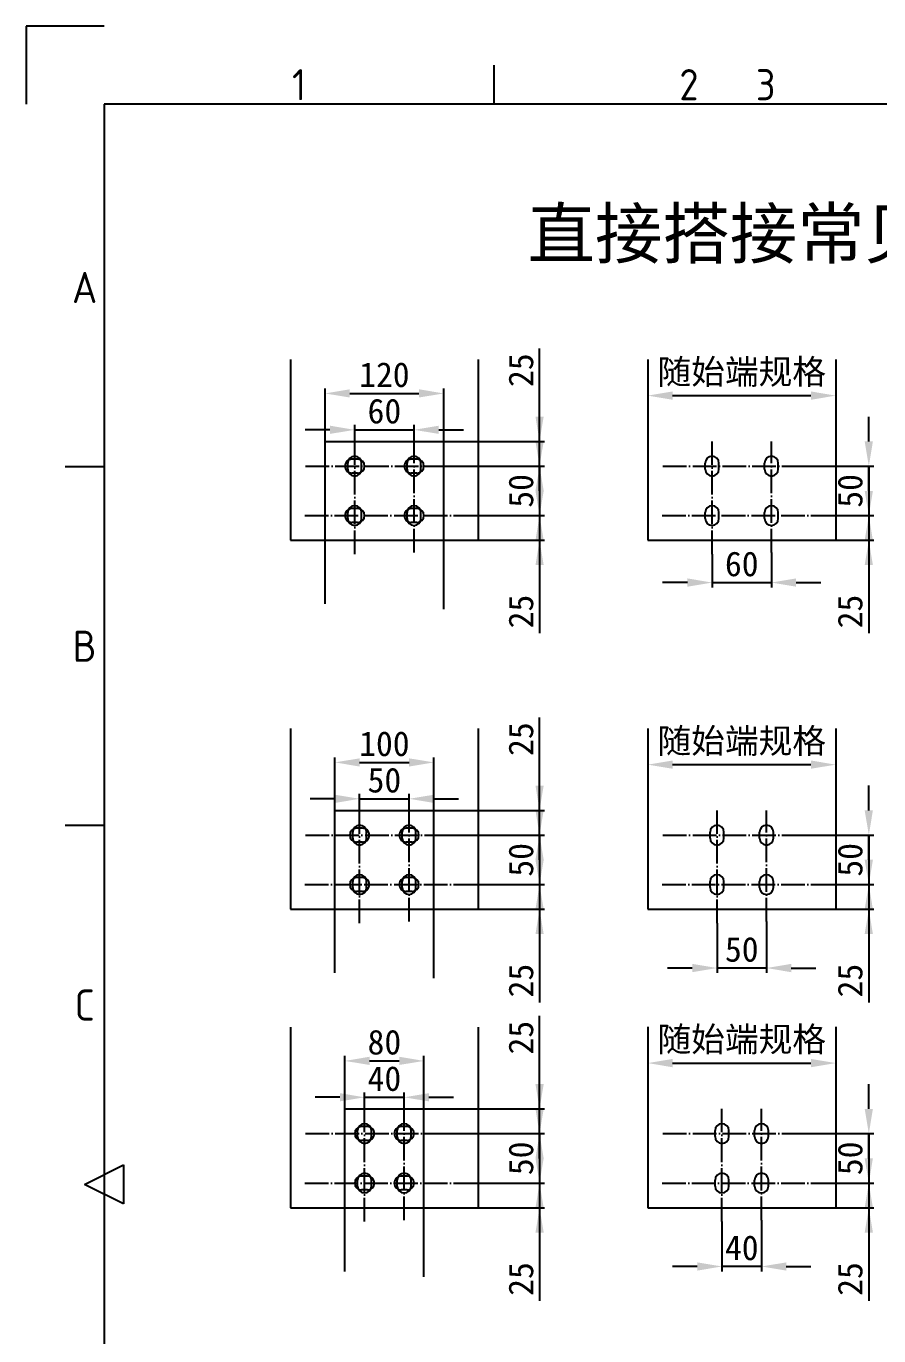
# Model space of a CAD drawing. Header units: millimetres. Extents: x 577122 to 1170950, y -59727 to -57385.
# Drawn here: x 584550 to 585412, y -58709 to -57385 of the extents above; entities that cross this region are included whole.
import ezdxf
from ezdxf.enums import TextEntityAlignment as Align

# ---------------------------------------------------------------- set-up
doc = ezdxf.new("R2010")
doc.units = ezdxf.units.MM
doc.linetypes.add('ACAD_ISO04W100', pattern=[30, 24, -3, 0, -3])
for name, color, linetype in [('01', 7, 'Continuous'), ('FRAME050', 6, 'Continuous'), ('FRAME070', 5, 'Continuous'), ('FRAME200', 8, 'Continuous')]:
    doc.layers.add(name, color=color, linetype=linetype)
doc.styles.add('ISOCP', font='isocp.shx')
doc.styles.get("Standard").update_dxf_attribs({"font": ''})
doc.styles.get('Standard').set_extended_font_data('NSimSun')
doc.dimstyles.new('ISO-25', dxfattribs={"dimtxt": 2.5, "dimasz": 2.5, "dimexe": 1.25, "dimexo": 0.625, "dimtad": 1, "dimtxsty": 'Standard', "dimcen": 2.5, "dimadec": 0, "dimazin": 0, "dimtfac": 1, "dimtmove": 0, "dimatfit": 3, "dimfxl": 1, "dimarcsym": 0})

# ---------------------------------------------------------------- blocks, each defined once
blk = doc.blocks.new('*D320')
at = {"layer": '01', "color": 0, "lineweight": -2}
for p, q in [((584851.9, -57804.5), (584851.9, -57751)), ((584971.9, -57804.5), (584971.9, -57751)), ((584876.9, -57756), (584946.9, -57756))]:
    blk.add_line(p, q, dxfattribs=at)
at = {"layer": '01', "color": 0}
for points in [[(584876.9, -57751.8), (584876.9, -57760.1), (584851.9, -57756)], [(584946.9, -57751.8), (584946.9, -57760.1), (584971.9, -57756)]]:
    blk.add_solid(points, dxfattribs=at)
at = {"layer": 'Defpoints', "color": 0}
for p in [(584971.9, -57756), (584851.9, -57804.5), (584971.9, -57804.5)]:
    blk.add_point(p, dxfattribs=at)
at = {"layer": '01', "color": 0, "insert": (584911.9, -57737.2), "char_height": 25, "attachment_point": 5}
blk.add_mtext('120', dxfattribs=at)
blk = doc.blocks.new('*D321')
at = {"layer": '01', "color": 0, "lineweight": -2}
for p, q in [((584881.9, -57804.5), (584881.9, -57787.8)), ((584941.9, -57804.5), (584941.9, -57787.8)), ((584856.9, -57792.8), (584831.9, -57792.8)), ((584881.9, -57792.8), (584941.9, -57792.8)), ((584966.9, -57792.8), (584991.9, -57792.8))]:
    blk.add_line(p, q, dxfattribs=at)
at = {"layer": '01', "color": 0}
for points in [[(584856.9, -57788.6), (584856.9, -57796.9), (584881.9, -57792.8)], [(584966.9, -57788.6), (584966.9, -57796.9), (584941.9, -57792.8)]]:
    blk.add_solid(points, dxfattribs=at)
at = {"layer": 'Defpoints', "color": 0}
for p in [(584881.9, -57804.5), (584941.9, -57792.8), (584941.9, -57804.5)]:
    blk.add_point(p, dxfattribs=at)
at = {"layer": '01', "color": 0, "insert": (584911.9, -57774), "char_height": 25, "attachment_point": 5}
blk.add_mtext('60', dxfattribs=at)
blk = doc.blocks.new('*D322')
at = {"layer": '01', "color": 0, "lineweight": -2}
for p, q in [((585068.8, -57779.5), (585068.8, -57710.4)), ((584971.9, -57804.5), (585073.8, -57804.5)), ((585068.8, -57829.5), (585068.8, -57804.5)), ((584990.9, -57829.5), (585073.8, -57829.5)), ((585068.8, -57854.5), (585068.8, -57879.5))]:
    blk.add_line(p, q, dxfattribs=at)
at = {"layer": '01', "color": 0}
for points in [[(585064.7, -57779.5), (585073, -57779.5), (585068.8, -57804.5)], [(585064.7, -57854.5), (585073, -57854.5), (585068.8, -57829.5)]]:
    blk.add_solid(points, dxfattribs=at)
at = {"layer": 'Defpoints', "color": 0}
for p in [(584971.9, -57804.5), (584990.9, -57829.5), (585068.8, -57829.5)]:
    blk.add_point(p, dxfattribs=at)
at = {"layer": '01', "color": 0, "insert": (585050.1, -57732.5), "char_height": 25, "attachment_point": 5, "rotation": 90}
blk.add_mtext('25', dxfattribs=at)
blk = doc.blocks.new('*D323')
at = {"layer": '01', "color": 0, "lineweight": -2}
for p, q in [((585068.8, -57804.5), (585068.8, -57779.5)), ((584971.9, -57829.5), (585073.8, -57829.5)), ((585068.8, -57829.5), (585068.8, -57879.5)), ((584988.2, -57879.5), (585073.8, -57879.5)), ((585068.8, -57904.5), (585068.8, -57929.5))]:
    blk.add_line(p, q, dxfattribs=at)
at = {"layer": '01', "color": 0}
for points in [[(585064.7, -57804.5), (585073, -57804.5), (585068.8, -57829.5)], [(585064.7, -57904.5), (585073, -57904.5), (585068.8, -57879.5)]]:
    blk.add_solid(points, dxfattribs=at)
at = {"layer": 'Defpoints', "color": 0}
for p in [(584971.9, -57829.5), (584988.2, -57879.5), (585068.8, -57879.5)]:
    blk.add_point(p, dxfattribs=at)
at = {"layer": '01', "color": 0, "insert": (585050.1, -57854.5), "char_height": 25, "attachment_point": 5, "rotation": 90}
blk.add_mtext('50', dxfattribs=at)
blk = doc.blocks.new('*D324')
at = {"layer": '01', "color": 0, "lineweight": -2}
for p, q in [((585401.8, -57804.5), (585401.8, -57779.5)), ((585333.3, -57829.5), (585406.8, -57829.5)), ((585401.8, -57829.5), (585401.8, -57879.5)), ((585349.7, -57879.5), (585406.8, -57879.5)), ((585401.8, -57904.5), (585401.8, -57929.5))]:
    blk.add_line(p, q, dxfattribs=at)
at = {"layer": '01', "color": 0}
for points in [[(585397.6, -57804.5), (585405.9, -57804.5), (585401.8, -57829.5)], [(585397.6, -57904.5), (585405.9, -57904.5), (585401.8, -57879.5)]]:
    blk.add_solid(points, dxfattribs=at)
at = {"layer": 'Defpoints', "color": 0}
for p in [(585333.3, -57829.5), (585349.7, -57879.5), (585401.8, -57879.5)]:
    blk.add_point(p, dxfattribs=at)
at = {"layer": '01', "color": 0, "insert": (585383, -57854.5), "char_height": 25, "attachment_point": 5, "rotation": 90}
blk.add_mtext('50', dxfattribs=at)
blk = doc.blocks.new('*D329')
at = {"layer": '01', "color": 0, "lineweight": -2}
for p, q in [((585068.8, -57854.5), (585068.8, -57829.5)), ((585006.9, -57879.5), (585073.8, -57879.5)), ((585068.8, -57879.5), (585068.8, -57904.5)), ((585006.9, -57904.5), (585073.8, -57904.5)), ((585068.8, -57929.5), (585068.8, -57998.5))]:
    blk.add_line(p, q, dxfattribs=at)
at = {"layer": '01', "color": 0}
for points in [[(585064.7, -57854.5), (585073, -57854.5), (585068.8, -57879.5)], [(585064.7, -57929.5), (585073, -57929.5), (585068.8, -57904.5)]]:
    blk.add_solid(points, dxfattribs=at)
at = {"layer": 'Defpoints', "color": 0}
for p in [(585006.9, -57879.5), (585006.9, -57904.5), (585068.8, -57904.5)]:
    blk.add_point(p, dxfattribs=at)
at = {"layer": '01', "color": 0, "insert": (585050.1, -57976.5), "char_height": 25, "attachment_point": 5, "rotation": 90}
blk.add_mtext('25', dxfattribs=at)
blk = doc.blocks.new('*D330')
at = {"layer": '01', "color": 0, "lineweight": -2}
for p, q in [((585178.3, -57721.7), (585178.3, -57763.2)), ((585368.3, -57721.7), (585368.3, -57763.2)), ((585203.3, -57758.2), (585343.3, -57758.2))]:
    blk.add_line(p, q, dxfattribs=at)
at = {"layer": '01', "color": 0}
for points in [[(585203.3, -57754), (585203.3, -57762.4), (585178.3, -57758.2)], [(585343.3, -57754), (585343.3, -57762.4), (585368.3, -57758.2)]]:
    blk.add_solid(points, dxfattribs=at)
at = {"layer": 'Defpoints', "color": 0}
for p in [(585178.3, -57721.7), (585368.3, -57721.7), (585368.3, -57758.2)]:
    blk.add_point(p, dxfattribs=at)
at = {"layer": '01', "color": 0, "insert": (585273.3, -57735.5), "char_height": 25, "attachment_point": 5}
blk.add_mtext('随始端规格', dxfattribs=at)
blk = doc.blocks.new('*D331')
at = {"layer": '01', "color": 0, "lineweight": -2}
for p, q in [((585401.8, -57854.5), (585401.8, -57829.5)), ((585368.3, -57879.5), (585406.8, -57879.5)), ((585401.8, -57879.5), (585401.8, -57904.5)), ((585368.3, -57904.5), (585406.8, -57904.5)), ((585401.8, -57929.5), (585401.8, -57998.5))]:
    blk.add_line(p, q, dxfattribs=at)
at = {"layer": '01', "color": 0}
for points in [[(585397.6, -57854.5), (585405.9, -57854.5), (585401.8, -57879.5)], [(585397.6, -57929.5), (585405.9, -57929.5), (585401.8, -57904.5)]]:
    blk.add_solid(points, dxfattribs=at)
at = {"layer": 'Defpoints', "color": 0}
for p in [(585368.3, -57879.5), (585368.3, -57904.5), (585401.8, -57904.5)]:
    blk.add_point(p, dxfattribs=at)
at = {"layer": '01', "color": 0, "insert": (585383, -57976.5), "char_height": 25, "attachment_point": 5, "rotation": 90}
blk.add_mtext('25', dxfattribs=at)
blk = doc.blocks.new('*D332')
at = {"layer": '01', "color": 0, "lineweight": -2}
for p, q in [((585243.3, -57918.4), (585243.3, -57952.2)), ((585303.3, -57916.9), (585303.3, -57952.2)), ((585218.3, -57947.2), (585193.3, -57947.2)), ((585243.3, -57947.2), (585303.3, -57947.2)), ((585328.3, -57947.2), (585353.3, -57947.2))]:
    blk.add_line(p, q, dxfattribs=at)
at = {"layer": '01', "color": 0}
for points in [[(585218.3, -57943), (585218.3, -57951.4), (585243.3, -57947.2)], [(585328.3, -57943), (585328.3, -57951.4), (585303.3, -57947.2)]]:
    blk.add_solid(points, dxfattribs=at)
at = {"layer": 'Defpoints', "color": 0}
for p in [(585243.3, -57918.4), (585303.3, -57916.9), (585303.3, -57947.2)]:
    blk.add_point(p, dxfattribs=at)
at = {"layer": '01', "color": 0, "insert": (585273.3, -57928.5), "char_height": 25, "attachment_point": 5}
blk.add_mtext('60', dxfattribs=at)
blk = doc.blocks.new('*D334')
at = {"layer": '01', "color": 0, "lineweight": -2}
for p, q in [((584861.9, -58177.5), (584861.9, -58124)), ((584886.9, -58129), (584936.9, -58129)), ((584961.9, -58177.5), (584961.9, -58124))]:
    blk.add_line(p, q, dxfattribs=at)
at = {"layer": '01', "color": 0}
for points in [[(584886.9, -58124.9), (584886.9, -58133.2), (584861.9, -58129)], [(584936.9, -58124.9), (584936.9, -58133.2), (584961.9, -58129)]]:
    blk.add_solid(points, dxfattribs=at)
at = {"layer": 'Defpoints', "color": 0}
for p in [(584961.9, -58129), (584861.9, -58177.5), (584961.9, -58177.5)]:
    blk.add_point(p, dxfattribs=at)
at = {"layer": '01', "color": 0, "insert": (584911.9, -58110.3), "char_height": 25, "attachment_point": 5}
blk.add_mtext('100', dxfattribs=at)
blk = doc.blocks.new('*D335')
at = {"layer": '01', "color": 0, "lineweight": -2}
for p, q in [((584886.9, -58177.5), (584886.9, -58160.8)), ((584936.9, -58177.5), (584936.9, -58160.8)), ((584861.9, -58165.8), (584836.9, -58165.8)), ((584886.9, -58165.8), (584936.9, -58165.8)), ((584961.9, -58165.8), (584986.9, -58165.8))]:
    blk.add_line(p, q, dxfattribs=at)
at = {"layer": '01', "color": 0}
for points in [[(584861.9, -58161.7), (584861.9, -58170), (584886.9, -58165.8)], [(584961.9, -58161.7), (584961.9, -58170), (584936.9, -58165.8)]]:
    blk.add_solid(points, dxfattribs=at)
at = {"layer": 'Defpoints', "color": 0}
for p in [(584936.9, -58165.8), (584886.9, -58177.5), (584936.9, -58177.5)]:
    blk.add_point(p, dxfattribs=at)
at = {"layer": '01', "color": 0, "insert": (584911.9, -58147.1), "char_height": 25, "attachment_point": 5}
blk.add_mtext('50', dxfattribs=at)
blk = doc.blocks.new('*D336')
at = {"layer": '01', "color": 0, "lineweight": -2}
for p, q in [((585068.8, -58152.5), (585068.8, -58083.5)), ((584971.9, -58177.5), (585073.8, -58177.5)), ((585068.8, -58202.5), (585068.8, -58177.5)), ((584990.9, -58202.5), (585073.8, -58202.5)), ((585068.8, -58227.5), (585068.8, -58252.5))]:
    blk.add_line(p, q, dxfattribs=at)
at = {"layer": '01', "color": 0}
for points in [[(585064.7, -58152.5), (585073, -58152.5), (585068.8, -58177.5)], [(585064.7, -58227.5), (585073, -58227.5), (585068.8, -58202.5)]]:
    blk.add_solid(points, dxfattribs=at)
at = {"layer": 'Defpoints', "color": 0}
for p in [(584971.9, -58177.5), (584990.9, -58202.5), (585068.8, -58202.5)]:
    blk.add_point(p, dxfattribs=at)
at = {"layer": '01', "color": 0, "insert": (585050.1, -58105.5), "char_height": 25, "attachment_point": 5, "rotation": 90}
blk.add_mtext('25', dxfattribs=at)
blk = doc.blocks.new('*D337')
at = {"layer": '01', "color": 0, "lineweight": -2}
for p, q in [((585068.8, -58177.5), (585068.8, -58152.5)), ((584961.9, -58202.5), (585073.8, -58202.5)), ((585068.8, -58202.5), (585068.8, -58252.5)), ((584988.2, -58252.5), (585073.8, -58252.5)), ((585068.8, -58277.5), (585068.8, -58302.5))]:
    blk.add_line(p, q, dxfattribs=at)
at = {"layer": '01', "color": 0}
for points in [[(585064.7, -58177.5), (585073, -58177.5), (585068.8, -58202.5)], [(585064.7, -58277.5), (585073, -58277.5), (585068.8, -58252.5)]]:
    blk.add_solid(points, dxfattribs=at)
at = {"layer": 'Defpoints', "color": 0}
for p in [(584961.9, -58202.5), (584988.2, -58252.5), (585068.8, -58252.5)]:
    blk.add_point(p, dxfattribs=at)
at = {"layer": '01', "color": 0, "insert": (585050.1, -58227.5), "char_height": 25, "attachment_point": 5, "rotation": 90}
blk.add_mtext('50', dxfattribs=at)
blk = doc.blocks.new('*D338')
at = {"layer": '01', "color": 0, "lineweight": -2}
for p, q in [((585068.8, -58227.5), (585068.8, -58202.5)), ((585006.9, -58252.5), (585073.8, -58252.5)), ((585068.8, -58252.5), (585068.8, -58277.5)), ((585006.9, -58277.5), (585073.8, -58277.5)), ((585068.8, -58302.5), (585068.8, -58371.6))]:
    blk.add_line(p, q, dxfattribs=at)
at = {"layer": '01', "color": 0}
for points in [[(585064.7, -58227.5), (585073, -58227.5), (585068.8, -58252.5)], [(585064.7, -58302.5), (585073, -58302.5), (585068.8, -58277.5)]]:
    blk.add_solid(points, dxfattribs=at)
at = {"layer": 'Defpoints', "color": 0}
for p in [(585006.9, -58252.5), (585006.9, -58277.5), (585068.8, -58277.5)]:
    blk.add_point(p, dxfattribs=at)
at = {"layer": '01', "color": 0, "insert": (585050.1, -58349.6), "char_height": 25, "attachment_point": 5, "rotation": 90}
blk.add_mtext('25', dxfattribs=at)
blk = doc.blocks.new('*D339')
at = {"layer": '01', "color": 0, "lineweight": -2}
for p, q in [((585401.8, -58177.5), (585401.8, -58152.5)), ((585323.3, -58202.5), (585406.8, -58202.5)), ((585401.8, -58202.5), (585401.8, -58252.5)), ((585349.7, -58252.5), (585406.8, -58252.5)), ((585401.8, -58277.5), (585401.8, -58302.5))]:
    blk.add_line(p, q, dxfattribs=at)
at = {"layer": '01', "color": 0}
for points in [[(585397.6, -58177.5), (585405.9, -58177.5), (585401.8, -58202.5)], [(585397.6, -58277.5), (585405.9, -58277.5), (585401.8, -58252.5)]]:
    blk.add_solid(points, dxfattribs=at)
at = {"layer": 'Defpoints', "color": 0}
for p in [(585323.3, -58202.5), (585349.7, -58252.5), (585401.8, -58252.5)]:
    blk.add_point(p, dxfattribs=at)
at = {"layer": '01', "color": 0, "insert": (585383, -58227.5), "char_height": 25, "attachment_point": 5, "rotation": 90}
blk.add_mtext('50', dxfattribs=at)
blk = doc.blocks.new('*D340')
at = {"layer": '01', "color": 0, "lineweight": -2}
for p, q in [((585401.8, -58227.5), (585401.8, -58202.5)), ((585368.3, -58252.5), (585406.8, -58252.5)), ((585401.8, -58252.5), (585401.8, -58277.5)), ((585368.3, -58277.5), (585406.8, -58277.5)), ((585401.8, -58302.5), (585401.8, -58371.6))]:
    blk.add_line(p, q, dxfattribs=at)
at = {"layer": '01', "color": 0}
for points in [[(585397.6, -58227.5), (585405.9, -58227.5), (585401.8, -58252.5)], [(585397.6, -58302.5), (585405.9, -58302.5), (585401.8, -58277.5)]]:
    blk.add_solid(points, dxfattribs=at)
at = {"layer": 'Defpoints', "color": 0}
for p in [(585368.3, -58252.5), (585368.3, -58277.5), (585401.8, -58277.5)]:
    blk.add_point(p, dxfattribs=at)
at = {"layer": '01', "color": 0, "insert": (585383, -58349.6), "char_height": 25, "attachment_point": 5, "rotation": 90}
blk.add_mtext('25', dxfattribs=at)
blk = doc.blocks.new('*D345')
at = {"layer": '01', "color": 0, "lineweight": -2}
for p, q in [((585248.3, -58291.5), (585248.3, -58341.9)), ((585298.3, -58290), (585298.3, -58341.9)), ((585223.3, -58336.9), (585198.3, -58336.9)), ((585298.3, -58336.9), (585248.3, -58336.9)), ((585323.3, -58336.9), (585348.3, -58336.9))]:
    blk.add_line(p, q, dxfattribs=at)
at = {"layer": '01', "color": 0}
for points in [[(585223.3, -58332.7), (585223.3, -58341.1), (585248.3, -58336.9)], [(585323.3, -58332.7), (585323.3, -58341.1), (585298.3, -58336.9)]]:
    blk.add_solid(points, dxfattribs=at)
at = {"layer": 'Defpoints', "color": 0}
for p in [(585248.3, -58291.5), (585298.3, -58290), (585248.3, -58336.9)]:
    blk.add_point(p, dxfattribs=at)
at = {"layer": '01', "color": 0, "insert": (585273.3, -58318.2), "char_height": 25, "attachment_point": 5}
blk.add_mtext('50', dxfattribs=at)
blk = doc.blocks.new('*D346')
at = {"layer": '01', "color": 0, "lineweight": -2}
for p, q in [((585178.3, -58094.8), (585178.3, -58136.3)), ((585368.3, -58094.8), (585368.3, -58136.3)), ((585203.3, -58131.3), (585343.3, -58131.3))]:
    blk.add_line(p, q, dxfattribs=at)
at = {"layer": '01', "color": 0}
for points in [[(585203.3, -58127.1), (585203.3, -58135.4), (585178.3, -58131.3)], [(585343.3, -58127.1), (585343.3, -58135.4), (585368.3, -58131.3)]]:
    blk.add_solid(points, dxfattribs=at)
at = {"layer": 'Defpoints', "color": 0}
for p in [(585178.3, -58094.8), (585368.3, -58094.8), (585368.3, -58131.3)]:
    blk.add_point(p, dxfattribs=at)
at = {"layer": '01', "color": 0, "insert": (585273.3, -58108.6), "char_height": 25, "attachment_point": 5}
blk.add_mtext('随始端规格', dxfattribs=at)
blk = doc.blocks.new('*D349')
at = {"layer": '01', "color": 0, "lineweight": -2}
for p, q in [((584871.9, -58479.3), (584871.9, -58425.8)), ((584951.9, -58479.3), (584951.9, -58425.8)), ((584896.9, -58430.8), (584926.9, -58430.8))]:
    blk.add_line(p, q, dxfattribs=at)
at = {"layer": '01', "color": 0}
for points in [[(584896.9, -58426.6), (584896.9, -58434.9), (584871.9, -58430.8)], [(584926.9, -58426.6), (584926.9, -58434.9), (584951.9, -58430.8)]]:
    blk.add_solid(points, dxfattribs=at)
at = {"layer": 'Defpoints', "color": 0}
for p in [(584951.9, -58430.8), (584871.9, -58479.3), (584951.9, -58479.3)]:
    blk.add_point(p, dxfattribs=at)
at = {"layer": '01', "color": 0, "insert": (584911.9, -58412), "char_height": 25, "attachment_point": 5}
blk.add_mtext('80', dxfattribs=at)
blk = doc.blocks.new('*D350')
at = {"layer": '01', "color": 0, "lineweight": -2}
for p, q in [((584866.9, -58467.6), (584841.9, -58467.6)), ((584891.9, -58479.3), (584891.9, -58462.6)), ((584891.9, -58467.6), (584931.9, -58467.6)), ((584931.9, -58479.3), (584931.9, -58462.6)), ((584956.9, -58467.6), (584981.9, -58467.6))]:
    blk.add_line(p, q, dxfattribs=at)
at = {"layer": '01', "color": 0}
for points in [[(584866.9, -58463.4), (584866.9, -58471.7), (584891.9, -58467.6)], [(584956.9, -58463.4), (584956.9, -58471.7), (584931.9, -58467.6)]]:
    blk.add_solid(points, dxfattribs=at)
at = {"layer": 'Defpoints', "color": 0}
for p in [(584931.9, -58467.6), (584891.9, -58479.3), (584931.9, -58479.3)]:
    blk.add_point(p, dxfattribs=at)
at = {"layer": '01', "color": 0, "insert": (584911.9, -58448.8), "char_height": 25, "attachment_point": 5}
blk.add_mtext('40', dxfattribs=at)
blk = doc.blocks.new('*D351')
at = {"layer": '01', "color": 0, "lineweight": -2}
for p, q in [((585068.8, -58454.3), (585068.8, -58385.2)), ((584971.9, -58479.3), (585073.8, -58479.3)), ((585068.8, -58504.3), (585068.8, -58479.3)), ((584990.9, -58504.3), (585073.8, -58504.3)), ((585068.8, -58529.3), (585068.8, -58554.3))]:
    blk.add_line(p, q, dxfattribs=at)
at = {"layer": '01', "color": 0}
for points in [[(585064.7, -58454.3), (585073, -58454.3), (585068.8, -58479.3)], [(585064.7, -58529.3), (585073, -58529.3), (585068.8, -58504.3)]]:
    blk.add_solid(points, dxfattribs=at)
at = {"layer": 'Defpoints', "color": 0}
for p in [(584971.9, -58479.3), (584990.9, -58504.3), (585068.8, -58504.3)]:
    blk.add_point(p, dxfattribs=at)
at = {"layer": '01', "color": 0, "insert": (585050.1, -58407.3), "char_height": 25, "attachment_point": 5, "rotation": 90}
blk.add_mtext('25', dxfattribs=at)
blk = doc.blocks.new('*D352')
at = {"layer": '01', "color": 0, "lineweight": -2}
for p, q in [((585068.8, -58479.3), (585068.8, -58454.3)), ((584951.9, -58504.3), (585073.8, -58504.3)), ((585068.8, -58504.3), (585068.8, -58554.3)), ((584988.2, -58554.3), (585073.8, -58554.3)), ((585068.8, -58579.3), (585068.8, -58604.3))]:
    blk.add_line(p, q, dxfattribs=at)
at = {"layer": '01', "color": 0}
for points in [[(585064.7, -58479.3), (585073, -58479.3), (585068.8, -58504.3)], [(585064.7, -58579.3), (585073, -58579.3), (585068.8, -58554.3)]]:
    blk.add_solid(points, dxfattribs=at)
at = {"layer": 'Defpoints', "color": 0}
for p in [(584951.9, -58504.3), (584988.2, -58554.3), (585068.8, -58554.3)]:
    blk.add_point(p, dxfattribs=at)
at = {"layer": '01', "color": 0, "insert": (585050.1, -58529.3), "char_height": 25, "attachment_point": 5, "rotation": 90}
blk.add_mtext('50', dxfattribs=at)
blk = doc.blocks.new('*D353')
at = {"layer": '01', "color": 0, "lineweight": -2}
for p, q in [((585068.8, -58529.3), (585068.8, -58504.3)), ((585006.9, -58554.3), (585073.8, -58554.3)), ((585068.8, -58554.3), (585068.8, -58579.3)), ((585006.9, -58579.3), (585073.8, -58579.3)), ((585068.8, -58604.3), (585068.8, -58673.3))]:
    blk.add_line(p, q, dxfattribs=at)
at = {"layer": '01', "color": 0}
for points in [[(585064.7, -58529.3), (585073, -58529.3), (585068.8, -58554.3)], [(585064.7, -58604.3), (585073, -58604.3), (585068.8, -58579.3)]]:
    blk.add_solid(points, dxfattribs=at)
at = {"layer": 'Defpoints', "color": 0}
for p in [(585006.9, -58554.3), (585006.9, -58579.3), (585068.8, -58579.3)]:
    blk.add_point(p, dxfattribs=at)
at = {"layer": '01', "color": 0, "insert": (585050.1, -58651.3), "char_height": 25, "attachment_point": 5, "rotation": 90}
blk.add_mtext('25', dxfattribs=at)
blk = doc.blocks.new('*D354')
at = {"layer": '01', "color": 0, "lineweight": -2}
for p, q in [((585401.8, -58479.3), (585401.8, -58454.3)), ((585323.3, -58504.3), (585406.8, -58504.3)), ((585401.8, -58504.3), (585401.8, -58554.3)), ((585349.7, -58554.3), (585406.8, -58554.3)), ((585401.8, -58579.3), (585401.8, -58604.3))]:
    blk.add_line(p, q, dxfattribs=at)
at = {"layer": '01', "color": 0}
for points in [[(585397.6, -58479.3), (585405.9, -58479.3), (585401.8, -58504.3)], [(585397.6, -58579.3), (585405.9, -58579.3), (585401.8, -58554.3)]]:
    blk.add_solid(points, dxfattribs=at)
at = {"layer": 'Defpoints', "color": 0}
for p in [(585323.3, -58504.3), (585349.7, -58554.3), (585401.8, -58554.3)]:
    blk.add_point(p, dxfattribs=at)
at = {"layer": '01', "color": 0, "insert": (585383, -58529.3), "char_height": 25, "attachment_point": 5, "rotation": 90}
blk.add_mtext('50', dxfattribs=at)
blk = doc.blocks.new('*D355')
at = {"layer": '01', "color": 0, "lineweight": -2}
for p, q in [((585401.8, -58529.3), (585401.8, -58504.3)), ((585368.3, -58554.3), (585406.8, -58554.3)), ((585401.8, -58554.3), (585401.8, -58579.3)), ((585368.3, -58579.3), (585406.8, -58579.3)), ((585401.8, -58604.3), (585401.8, -58673.3))]:
    blk.add_line(p, q, dxfattribs=at)
at = {"layer": '01', "color": 0}
for points in [[(585397.6, -58529.3), (585405.9, -58529.3), (585401.8, -58554.3)], [(585397.6, -58604.3), (585405.9, -58604.3), (585401.8, -58579.3)]]:
    blk.add_solid(points, dxfattribs=at)
at = {"layer": 'Defpoints', "color": 0}
for p in [(585368.3, -58554.3), (585368.3, -58579.3), (585401.8, -58579.3)]:
    blk.add_point(p, dxfattribs=at)
at = {"layer": '01', "color": 0, "insert": (585383, -58651.3), "char_height": 25, "attachment_point": 5, "rotation": 90}
blk.add_mtext('25', dxfattribs=at)
blk = doc.blocks.new('*D348')
at = {"layer": '01', "color": 0, "lineweight": -2}
for p, q in [((585253.3, -58593.2), (585253.3, -58643.6)), ((585293.3, -58591.8), (585293.3, -58643.6)), ((585228.3, -58638.6), (585203.3, -58638.6)), ((585293.3, -58638.6), (585253.3, -58638.6)), ((585318.3, -58638.6), (585343.3, -58638.6))]:
    blk.add_line(p, q, dxfattribs=at)
at = {"layer": '01', "color": 0}
for points in [[(585228.3, -58634.5), (585228.3, -58642.8), (585253.3, -58638.6)], [(585318.3, -58634.5), (585318.3, -58642.8), (585293.3, -58638.6)]]:
    blk.add_solid(points, dxfattribs=at)
at = {"layer": 'Defpoints', "color": 0}
for p in [(585253.3, -58593.2), (585293.3, -58591.8), (585253.3, -58638.6)]:
    blk.add_point(p, dxfattribs=at)
at = {"layer": '01', "color": 0, "insert": (585273.3, -58619.9), "char_height": 25, "attachment_point": 5}
blk.add_mtext('40', dxfattribs=at)
blk = doc.blocks.new('*D347')
at = {"layer": '01', "color": 0, "lineweight": -2}
for p, q in [((585178.3, -58396.5), (585178.3, -58438)), ((585368.3, -58396.5), (585368.3, -58438)), ((585203.3, -58433), (585343.3, -58433))]:
    blk.add_line(p, q, dxfattribs=at)
at = {"layer": '01', "color": 0}
for points in [[(585203.3, -58428.8), (585203.3, -58437.2), (585178.3, -58433)], [(585343.3, -58428.8), (585343.3, -58437.2), (585368.3, -58433)]]:
    blk.add_solid(points, dxfattribs=at)
at = {"layer": 'Defpoints', "color": 0}
for p in [(585178.3, -58396.5), (585368.3, -58396.5), (585368.3, -58433)]:
    blk.add_point(p, dxfattribs=at)
at = {"layer": '01', "color": 0, "insert": (585273.3, -58410.3), "char_height": 25, "attachment_point": 5}
blk.add_mtext('随始端规格', dxfattribs=at)

msp = doc.modelspace()

# ---------------------------------------------------------------- linework, layer by layer
at = {"layer": '01', "color": 4}
for p, q in [((584816.86489, -57721.74295), (584816.86489, -57904.46521)), ((585006.86489, -57721.74295), (585006.86489, -57904.46521)), ((585178.27544, -57721.74295), (585178.27544, -57904.46521)), ((585368.27544, -57721.74295), (585368.27544, -57904.46521)), ((584851.86489, -57968.82347), (584851.86489, -57804.46521)), ((584851.86489, -57804.46521), (584971.86489, -57804.46521)), ((584971.86489, -57974.17503), (584971.86489, -57804.46521)), ((584874.86489, -57832.46521), (584874.86489, -57826.46521)), ((584884.86489, -57822.46521), (584878.86489, -57822.46521)), ((584888.86489, -57832.46521), (584888.86489, -57826.46521)), ((584934.86489, -57832.46521), (584934.86489, -57826.46521)), ((584944.86489, -57822.46521), (584938.86489, -57822.46521)), ((584948.86489, -57832.46521), (584948.86489, -57826.46521)), ((585236.27544, -57832.46521), (585236.27544, -57826.46521)), ((585250.27544, -57832.46521), (585250.27544, -57826.46521)), ((585296.27544, -57832.46521), (585296.27544, -57826.46521)), ((585310.27544, -57832.46521), (585310.27544, -57826.46521)), ((584884.86489, -57836.46521), (584878.86489, -57836.46521)), ((584944.86489, -57836.46521), (584938.86489, -57836.46521)), ((584874.86489, -57882.46521), (584874.86489, -57876.46521)), ((584884.86489, -57872.46521), (584878.86489, -57872.46521)), ((584888.86489, -57882.46521), (584888.86489, -57876.46521)), ((584934.86489, -57882.46521), (584934.86489, -57876.46521)), ((584944.86489, -57872.46521), (584938.86489, -57872.46521)), ((584948.86489, -57882.46521), (584948.86489, -57876.46521)), ((585236.27544, -57882.46521), (585236.27544, -57876.46521)), ((585250.27544, -57882.46521), (585250.27544, -57876.46521)), ((585296.27544, -57882.46521), (585296.27544, -57876.46521)), ((585310.27544, -57882.46521), (585310.27544, -57876.46521)), ((584884.86489, -57886.46521), (584878.86489, -57886.46521)), ((584944.86489, -57886.46521), (584938.86489, -57886.46521)), ((584816.86489, -57904.46521), (585006.86489, -57904.46521)), ((585178.27544, -57904.46521), (585368.27544, -57904.46521)), ((584816.86489, -58094.81682), (584816.86489, -58277.53908)), ((585006.86489, -58094.81682), (585006.86489, -58277.53908)), ((585178.27544, -58094.81682), (585178.27544, -58277.53908)), ((585368.27544, -58094.81682), (585368.27544, -58277.53908)), ((584861.86489, -58177.53908), (584971.86489, -58177.53908)), ((584861.86489, -58341.89734), (584861.86489, -58177.53908)), ((584961.86489, -58347.2489), (584961.86489, -58177.53908)), ((584879.86489, -58205.53908), (584879.86489, -58199.53908)), ((584889.86489, -58195.53908), (584883.86489, -58195.53908)), ((584893.86489, -58205.53908), (584893.86489, -58199.53908)), ((584929.86489, -58205.53908), (584929.86489, -58199.53908)), ((584939.86489, -58195.53908), (584933.86489, -58195.53908)), ((584943.86489, -58205.53908), (584943.86489, -58199.53908)), ((585241.27544, -58205.53908), (585241.27544, -58199.53908)), ((585255.27544, -58205.53908), (585255.27544, -58199.53908)), ((585291.27544, -58205.53908), (585291.27544, -58199.53908)), ((585305.27544, -58205.53908), (585305.27544, -58199.53908)), ((584889.86489, -58209.53908), (584883.86489, -58209.53908)), ((584939.86489, -58209.53908), (584933.86489, -58209.53908)), ((584879.86489, -58255.53908), (584879.86489, -58249.53908)), ((584889.86489, -58245.53908), (584883.86489, -58245.53908)), ((584893.86489, -58255.53908), (584893.86489, -58249.53908)), ((584929.86489, -58255.53908), (584929.86489, -58249.53908)), ((584939.86489, -58245.53908), (584933.86489, -58245.53908)), ((584943.86489, -58255.53908), (584943.86489, -58249.53908)), ((585241.27544, -58255.53908), (585241.27544, -58249.53908)), ((585255.27544, -58255.53908), (585255.27544, -58249.53908)), ((585291.27544, -58255.53908), (585291.27544, -58249.53908)), ((585305.27544, -58255.53908), (585305.27544, -58249.53908)), ((584889.86489, -58259.53908), (584883.86489, -58259.53908)), ((584939.86489, -58259.53908), (584933.86489, -58259.53908)), ((584816.86489, -58277.53908), (585006.86489, -58277.53908)), ((585178.27544, -58277.53908), (585368.27544, -58277.53908)), ((584816.86489, -58396.54948), (584816.86489, -58579.27175)), ((585006.86489, -58396.54948), (585006.86489, -58579.27175)), ((585178.27544, -58396.54948), (585178.27544, -58579.27175)), ((585368.27544, -58396.54948), (585368.27544, -58579.27175)), ((584871.86489, -58479.27175), (584971.86489, -58479.27175)), ((584871.86489, -58643.63001), (584871.86489, -58479.27175)), ((584951.86489, -58648.98157), (584951.86489, -58479.27175)), ((584884.86489, -58507.27175), (584884.86489, -58501.27175)), ((584894.86489, -58497.27175), (584888.86489, -58497.27175)), ((584898.86489, -58507.27175), (584898.86489, -58501.27175)), ((584924.86489, -58507.27175), (584924.86489, -58501.27175)), ((584934.86489, -58497.27175), (584928.86489, -58497.27175)), ((584938.86489, -58507.27175), (584938.86489, -58501.27175)), ((585246.27544, -58507.27175), (585246.27544, -58501.27175)), ((585260.27544, -58507.27175), (585260.27544, -58501.27175)), ((585286.27544, -58507.27175), (585286.27544, -58501.27175)), ((585300.27544, -58507.27175), (585300.27544, -58501.27175)), ((584894.86489, -58511.27175), (584888.86489, -58511.27175)), ((584934.86489, -58511.27175), (584928.86489, -58511.27175)), ((584884.86489, -58557.27175), (584884.86489, -58551.27175)), ((584894.86489, -58547.27175), (584888.86489, -58547.27175)), ((584898.86489, -58557.27175), (584898.86489, -58551.27175)), ((584924.86489, -58557.27175), (584924.86489, -58551.27175)), ((584934.86489, -58547.27175), (584928.86489, -58547.27175)), ((584938.86489, -58557.27175), (584938.86489, -58551.27175)), ((585246.27544, -58557.27175), (585246.27544, -58551.27175)), ((585260.27544, -58557.27175), (585260.27544, -58551.27175)), ((585286.27544, -58557.27175), (585286.27544, -58551.27175)), ((585300.27544, -58557.27175), (585300.27544, -58551.27175)), ((584894.86489, -58561.27175), (584888.86489, -58561.27175)), ((584934.86489, -58561.27175), (584928.86489, -58561.27175)), ((584816.86489, -58579.27175), (585006.86489, -58579.27175)), ((585178.27544, -58579.27175), (585368.27544, -58579.27175))]:
    msp.add_line(p, q, dxfattribs=at)
at = {"layer": '01', "color": 4, "linetype": 'ACAD_ISO04W100'}
for p, q in [((584881.86489, -57918.41839), (584881.86489, -57804.46521)), ((584941.86489, -57916.94461), (584941.86489, -57804.46521)), ((585243.27544, -57918.41839), (585243.27544, -57804.46521)), ((585303.27544, -57916.94461), (585303.27544, -57804.46521)), ((584832.14085, -57829.46521), (584990.85921, -57829.46521)), ((585193.55141, -57829.46521), (585352.26977, -57829.46521)), ((584831.32849, -57879.46521), (584988.24253, -57879.46521)), ((585192.73905, -57879.46521), (585349.65308, -57879.46521)), ((584886.86489, -58291.49226), (584886.86489, -58177.53908)), ((584936.86489, -58290.01848), (584936.86489, -58177.53908)), ((585248.27544, -58291.49226), (585248.27544, -58177.53908)), ((585298.27544, -58290.01848), (585298.27544, -58177.53908)), ((584832.14085, -58202.53908), (584990.85921, -58202.53908)), ((585193.55141, -58202.53908), (585352.26977, -58202.53908)), ((584831.32849, -58252.53908), (584988.24253, -58252.53908)), ((585192.73905, -58252.53908), (585349.65308, -58252.53908)), ((584891.86489, -58593.22493), (584891.86489, -58479.27175)), ((584931.86489, -58591.75115), (584931.86489, -58479.27175)), ((585253.27544, -58593.22493), (585253.27544, -58479.27175)), ((585293.27544, -58591.75115), (585293.27544, -58479.27175)), ((584832.14085, -58504.27175), (584990.85921, -58504.27175)), ((585193.55141, -58504.27175), (585352.26977, -58504.27175)), ((584831.32849, -58554.27175), (584988.24253, -58554.27175)), ((585192.73905, -58554.27175), (585349.65308, -58554.27175))]:
    msp.add_line(p, q, dxfattribs=at)
at = {"layer": '01', "color": 4}
for centre, start, end in [((584878.86489, -57829.46521), 90, 270), ((584881.86489, -57826.46521), 0, 180), ((584884.86489, -57829.46521), 270, 90), ((584938.86489, -57829.46521), 90, 270), ((584941.86489, -57826.46521), 0, 180), ((584944.86489, -57829.46521), 270, 90), ((585243.27544, -57826.46521), 0, 180), ((585303.27544, -57826.46521), 0, 180), ((584881.86489, -57832.46521), 180, 0), ((584941.86489, -57832.46521), 180, 0), ((585243.27544, -57832.46521), 180, 0), ((585303.27544, -57832.46521), 180, 0), ((584881.86489, -57876.46521), 0, 180), ((584941.86489, -57876.46521), 0, 180), ((585243.27544, -57876.46521), 0, 180), ((585303.27544, -57876.46521), 0, 180), ((584878.86489, -57879.46521), 90, 270), ((584881.86489, -57882.46521), 180, 0), ((584884.86489, -57879.46521), 270, 90), ((584938.86489, -57879.46521), 90, 270), ((584941.86489, -57882.46521), 180, 0), ((584944.86489, -57879.46521), 270, 90), ((585243.27544, -57882.46521), 180, 0), ((585303.27544, -57882.46521), 180, 0), ((584883.86489, -58202.53908), 90, 270), ((584886.86489, -58199.53908), 0, 180), ((584889.86489, -58202.53908), 270, 90), ((584933.86489, -58202.53908), 90, 270), ((584936.86489, -58199.53908), 0, 180), ((584939.86489, -58202.53908), 270, 90), ((585248.27544, -58199.53908), 0, 180), ((585298.27544, -58199.53908), 0, 180), ((584886.86489, -58205.53908), 180, 0), ((584936.86489, -58205.53908), 180, 0), ((585248.27544, -58205.53908), 180, 0), ((585298.27544, -58205.53908), 180, 0), ((584886.86489, -58249.53908), 0, 180), ((584936.86489, -58249.53908), 0, 180), ((585248.27544, -58249.53908), 0, 180), ((585298.27544, -58249.53908), 0, 180), ((584883.86489, -58252.53908), 90, 270), ((584886.86489, -58255.53908), 180, 0), ((584889.86489, -58252.53908), 270, 90), ((584933.86489, -58252.53908), 90, 270), ((584936.86489, -58255.53908), 180, 0), ((584939.86489, -58252.53908), 270, 90), ((585248.27544, -58255.53908), 180, 0), ((585298.27544, -58255.53908), 180, 0), ((584888.86489, -58504.27175), 90, 270), ((584891.86489, -58501.27175), 0, 180), ((584891.86489, -58507.27175), 180, 0), ((584894.86489, -58504.27175), 270, 90), ((584928.86489, -58504.27175), 90, 270), ((584931.86489, -58501.27175), 0, 180), ((584931.86489, -58507.27175), 180, 0), ((584934.86489, -58504.27175), 270, 90), ((585253.27544, -58501.27175), 0, 180), ((585253.27544, -58507.27175), 180, 0), ((585293.27544, -58501.27175), 0, 180), ((585293.27544, -58507.27175), 180, 0), ((584891.86489, -58551.27175), 0, 180), ((584931.86489, -58551.27175), 0, 180), ((585253.27544, -58551.27175), 0, 180), ((585293.27544, -58551.27175), 0, 180), ((584888.86489, -58554.27175), 90, 270), ((584891.86489, -58557.27175), 180, 0), ((584894.86489, -58554.27175), 270, 90), ((584928.86489, -58554.27175), 90, 270), ((584931.86489, -58557.27175), 180, 0), ((584934.86489, -58554.27175), 270, 90), ((585253.27544, -58557.27175), 180, 0), ((585293.27544, -58557.27175), 180, 0)]:
    msp.add_arc(centre, 7, start, end, dxfattribs=at)
at = {"layer": 'FRAME050'}
for p, q in [((585022.76918, -57463.56646), (585022.76918, -57424.14214)), ((584628.52598, -57830.21264), (584589.10166, -57830.21264)), ((584628.52598, -58192.91638), (584589.10166, -58192.91638)), ((584608.81382, -58555.62013), (584648.23814, -58535.90797)), ((584648.23814, -58535.90797), (584648.23814, -58575.33229)), ((584648.23814, -58575.33229), (584608.81382, -58555.62013))]:
    msp.add_line(p, q, dxfattribs=at)
at = {"layer": 'FRAME070'}
for p, q in [((584628.52598, -57463.56646), (584628.52598, -59647.67379)), ((587642.93074, -57463.56646), (584628.52598, -57463.56646))]:
    msp.add_line(p, q, dxfattribs=at)
at = {"layer": 'FRAME200'}
for p, q in [((584549.67734, -57384.71782), (584549.67734, -57463.56646)), ((584628.52598, -57384.71782), (584549.67734, -57384.71782))]:
    msp.add_line(p, q, dxfattribs=at)

# ---------------------------------------------------------------- texts
at = {"layer": '01', "color": 4}
msp.add_text('直接搭接常见形式', height=50, dxfattribs=at).set_placement((585056.59685, -57619.27202))
at = {"layer": 'FRAME050', "style": 'ISOCP'}
for s, p in [('1', (584825.64758, -57443.8543)), ('2', (585219.89078, -57443.8543)), ('3', (585297.46731, -57443.8543)), ('A', (584608.81382, -57648.86077)), ('B', (584608.81382, -58011.56451)), ('C', (584608.81382, -58374.26825))]:
    msp.add_text(s, height=31.53946, dxfattribs=at).set_placement(p, align=Align.MIDDLE)

# ---------------------------------------------------------------- dimensions: what is measured, and where the dimension line sits
at = {"layer": '01', "color": 4}
for base, p1, p2, picture, middle in [((585068.84719, -57829.46521), (584971.86489, -57804.46521), (584990.85921, -57829.46521), '*D322', (585068.84719, -57732.45132)), ((585068.84719, -58202.53908), (584971.86489, -58177.53908), (584990.85921, -58202.53908), '*D336', (585068.84719, -58105.52519)), ((585068.84719, -58504.27175), (584971.86489, -58479.27175), (584990.85921, -58504.27175), '*D351', (585068.84719, -58407.25786))]:
    dim = msp.add_linear_dim(base=base, p1=p1, p2=p2, angle=90, dimstyle='ISO-25', override={"dimscale": 10, "dimexe": 0.5, "dimexo": 0, "dimfxl": 200}, dxfattribs=at)
    dim.commit()
    dim.dimension.update_dxf_attribs({"geometry": picture, "text_midpoint": middle, "dimtype": 160})
for base, p1, p2, picture, middle in [((584971.86489, -57755.95779), (584851.86489, -57804.46521), (584971.86489, -57804.46521), '*D320', (584911.86489, -57737.20779)), ((584941.86489, -57792.77528), (584881.86489, -57804.46521), (584941.86489, -57804.46521), '*D321', (584911.86489, -57774.02528)), ((585303.27544, -57947.21023), (585243.27544, -57918.41839), (585303.27544, -57916.94461), '*D332', (585273.27544, -57928.46023)), ((584961.86489, -58129.03166), (584861.86489, -58177.53908), (584961.86489, -58177.53908), '*D334', (584911.86489, -58110.28166)), ((584936.86489, -58165.84914), (584886.86489, -58177.53908), (584936.86489, -58177.53908), '*D335', (584911.86489, -58147.09914)), ((585248.27544, -58336.90638), (585298.27544, -58290.01848), (585248.27544, -58291.49226), '*D345', (585273.27544, -58318.15638)), ((584951.86489, -58430.76433), (584871.86489, -58479.27175), (584951.86489, -58479.27175), '*D349', (584911.86489, -58412.01433))]:
    dim = msp.add_linear_dim(base=base, p1=p1, p2=p2, dimstyle='ISO-25', override={"dimscale": 10, "dimexe": 0.5, "dimexo": 0, "dimfxl": 200}, dxfattribs=at)
    dim.commit()
    dim.dimension.update_dxf_attribs({"geometry": picture, "text_midpoint": middle})
for base, p1, p2, picture, middle in [((585368.27544, -57758.19618), (585178.27544, -57721.74295), (585368.27544, -57721.74295), '*D330', (585273.27544, -57735.48785)), ((585368.27544, -58131.27005), (585178.27544, -58094.81682), (585368.27544, -58094.81682), '*D346', (585273.27544, -58108.56172)), ((585368.27544, -58433.00272), (585178.27544, -58396.54948), (585368.27544, -58396.54948), '*D347', (585273.27544, -58410.29438))]:
    dim = msp.add_linear_dim(base=base, p1=p1, p2=p2, text='随始端规格', dimstyle='ISO-25', override={"dimscale": 10, "dimexe": 0.5, "dimexo": 0, "dimfxl": 200}, dxfattribs=at)
    dim.commit()
    dim.dimension.update_dxf_attribs({"geometry": picture, "text_midpoint": middle})
for base, p1, p2, picture, middle in [((585068.84719, -57879.46521), (584971.86489, -57829.46521), (584988.24253, -57879.46521), '*D323', (585050.09719, -57854.46521)), ((585401.76659, -57879.46521), (585333.27544, -57829.46521), (585349.65308, -57879.46521), '*D324', (585383.01659, -57854.46521)), ((585068.84719, -57904.46521), (585006.86489, -57879.46521), (585006.86489, -57904.46521), '*D329', (585050.09719, -57976.4791)), ((585401.76659, -57904.46521), (585368.27544, -57879.46521), (585368.27544, -57904.46521), '*D331', (585383.01659, -57976.4791)), ((585068.84719, -58252.53908), (584961.86489, -58202.53908), (584988.24253, -58252.53908), '*D337', (585050.09719, -58227.53908)), ((585401.76659, -58252.53908), (585323.27544, -58202.53908), (585349.65308, -58252.53908), '*D339', (585383.01659, -58227.53908)), ((585068.84719, -58277.53908), (585006.86489, -58252.53908), (585006.86489, -58277.53908), '*D338', (585050.09719, -58349.55297)), ((585401.76659, -58277.53908), (585368.27544, -58252.53908), (585368.27544, -58277.53908), '*D340', (585383.01659, -58349.55297)), ((585068.84719, -58554.27175), (584951.86489, -58504.27175), (584988.24253, -58554.27175), '*D352', (585050.09719, -58529.27175)), ((585401.76659, -58554.27175), (585323.27544, -58504.27175), (585349.65308, -58554.27175), '*D354', (585383.01659, -58529.27175)), ((585068.84719, -58579.27175), (585006.86489, -58554.27175), (585006.86489, -58579.27175), '*D353', (585050.09719, -58651.28563)), ((585401.76659, -58579.27175), (585368.27544, -58554.27175), (585368.27544, -58579.27175), '*D355', (585383.01659, -58651.28563))]:
    dim = msp.add_linear_dim(base=base, p1=p1, p2=p2, angle=90, dimstyle='ISO-25', override={"dimscale": 10, "dimexe": 0.5, "dimexo": 0, "dimfxl": 200}, dxfattribs=at)
    dim.commit()
    dim.dimension.update_dxf_attribs({"geometry": picture, "text_midpoint": middle})
for base, p1, p2, picture, middle in [((584931.86489, -58467.58181), (584891.86489, -58479.27175), (584931.86489, -58479.27175), '*D350', (584911.86489, -58467.58181)), ((585253.27544, -58638.63905), (585293.27544, -58591.75115), (585253.27544, -58593.22493), '*D348', (585273.27544, -58638.63905))]:
    dim = msp.add_linear_dim(base=base, p1=p1, p2=p2, dimstyle='ISO-25', override={"dimscale": 10, "dimexe": 0.5, "dimexo": 0, "dimfxl": 200}, dxfattribs=at)
    dim.commit()
    dim.dimension.update_dxf_attribs({"geometry": picture, "text_midpoint": middle, "dimtype": 160})

doc.saveas('drawing.dxf')
